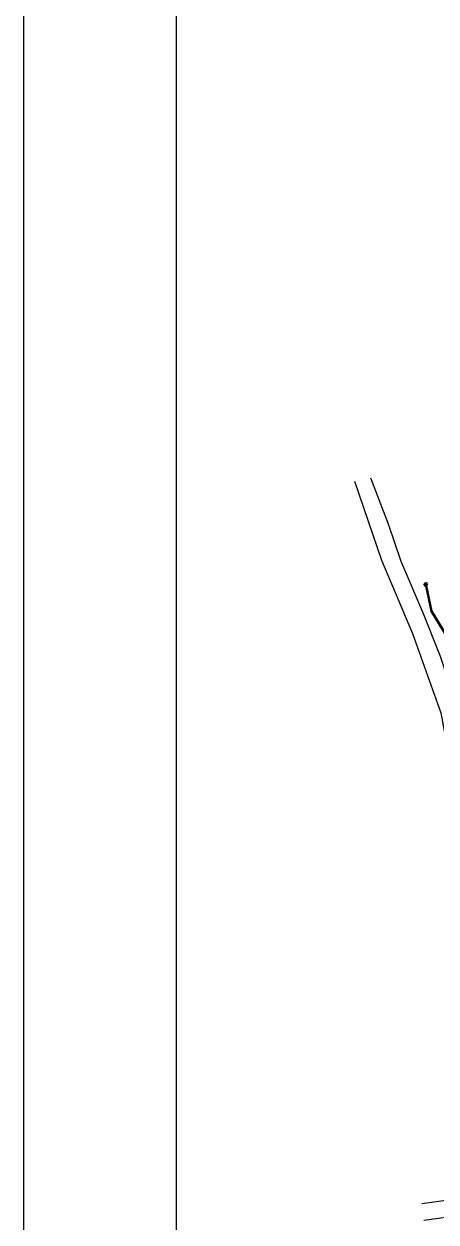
# Model space of a CAD drawing. Extents: x 2080 to 102394, y 2071 to 93424.
# Drawn here: x 70717 to 75195, y 73914 to 86914 of the extents above; entities that cross this region are included whole.
import ezdxf

# ---------------------------------------------------------------- set-up
doc = ezdxf.new("R2010")
doc.units = 0
doc.header["$LTSCALE"] = 20
doc.header["$MEASUREMENT"] = 0
doc.linetypes.add('ACAD_ISO02W100', pattern=[15, 12, -3])
doc.linetypes.add('CENTERX2', pattern=[4, 2.5, -0.5, 0.5, -0.5])
for name, color, linetype, lineweight in [('ASPHALT', 9, 'CENTERX2', 25), ('COUNTRY FENCE', 13, 'ACAD_ISO02W100', 50), ('STONE', 2, 'Continuous', 30)]:
    doc.layers.add(name, color=color, linetype=linetype, lineweight=lineweight)
doc.layers.add('correct', color=230, linetype='Continuous', plot=False)
doc.layers.add('EARTH ROAD', color=31, linetype='Continuous')

msp = doc.modelspace()

# ---------------------------------------------------------------- linework, layer by layer
at = {"layer": 'ASPHALT', "linetype": 'Continuous'}
for p, q in [((76488.227, 74313.005), (75038.925, 74112.188)), ((76377.061, 74113.178), (75063.997, 73931.239))]:
    msp.add_line(p, q, dxfattribs=at)
at = {"layer": 'correct', "color": 3, "linetype": 'Continuous', "ltscale": 0.5}
for points in [[(72374.428, 93424.184), (102393.665, 93424.184), (102393.665, 71506.418), (72374.428, 71506.418)], [(70717.036, 88743.185), (94634.424, 88743.185), (94634.424, 73594.91), (70717.036, 73594.91)]]:
    msp.add_lwpolyline(points, close=True, dxfattribs=at)
at = {"layer": 'COUNTRY FENCE', "linetype": 'Continuous'}
msp.add_line((75146.442, 80543.333), (75086.725, 80817.05), dxfattribs=at)
for points in [[(75080.271, 80849.867), (75066.599, 80825.45)], [(75080.271, 80849.867), (75066.599, 80825.45)], [(75100.397, 80841.467), (75086.725, 80817.05), (75066.599, 80825.45)], [(75100.397, 80841.467), (75086.725, 80817.05), (75066.599, 80825.45)], [(75100.397, 80841.467), (75080.271, 80849.867)], [(75100.397, 80841.467), (75080.271, 80849.867)], [(75420.095, 80057.734), (75277.317, 80330.476), (75146.442, 80543.333)]]:
    msp.add_lwpolyline(points, dxfattribs=at)
at = {"layer": 'EARTH ROAD', "linetype": 'Continuous'}
for points in [[(74308.395, 81951.686), (74601.383, 81094.698), (74937.553, 80299.498), (75245.959, 79440.498), (75373.85, 78754.389), (75401.099, 78433.726), (75488.656, 77823.681)], [(74679.685, 81487.567), (74487.1, 81984.51)], [(75685.264, 77775.216), (75530.626, 78870.122), (75409.852, 79502.347), (75393.23, 79591.929), (75322.298, 79808.989), (75242.21, 80050.033), (75052.626, 80531.547), (74817.446, 81082.169), (74679.685, 81487.567)]]:
    msp.add_lwpolyline(points, dxfattribs=at)
at = {"layer": 'STONE', "linetype": 'Continuous', "ltscale": 0.5}
for points in [[(75083.201, 80811.337), (75092.024, 80813.377), (75089.985, 80822.2), (75081.162, 80820.16)], [(75142.919, 80537.62), (75151.742, 80539.66), (75149.702, 80548.483), (75140.879, 80546.443)]]:
    msp.add_lwpolyline(points, close=True, dxfattribs=at)

doc.saveas('drawing.dxf')
